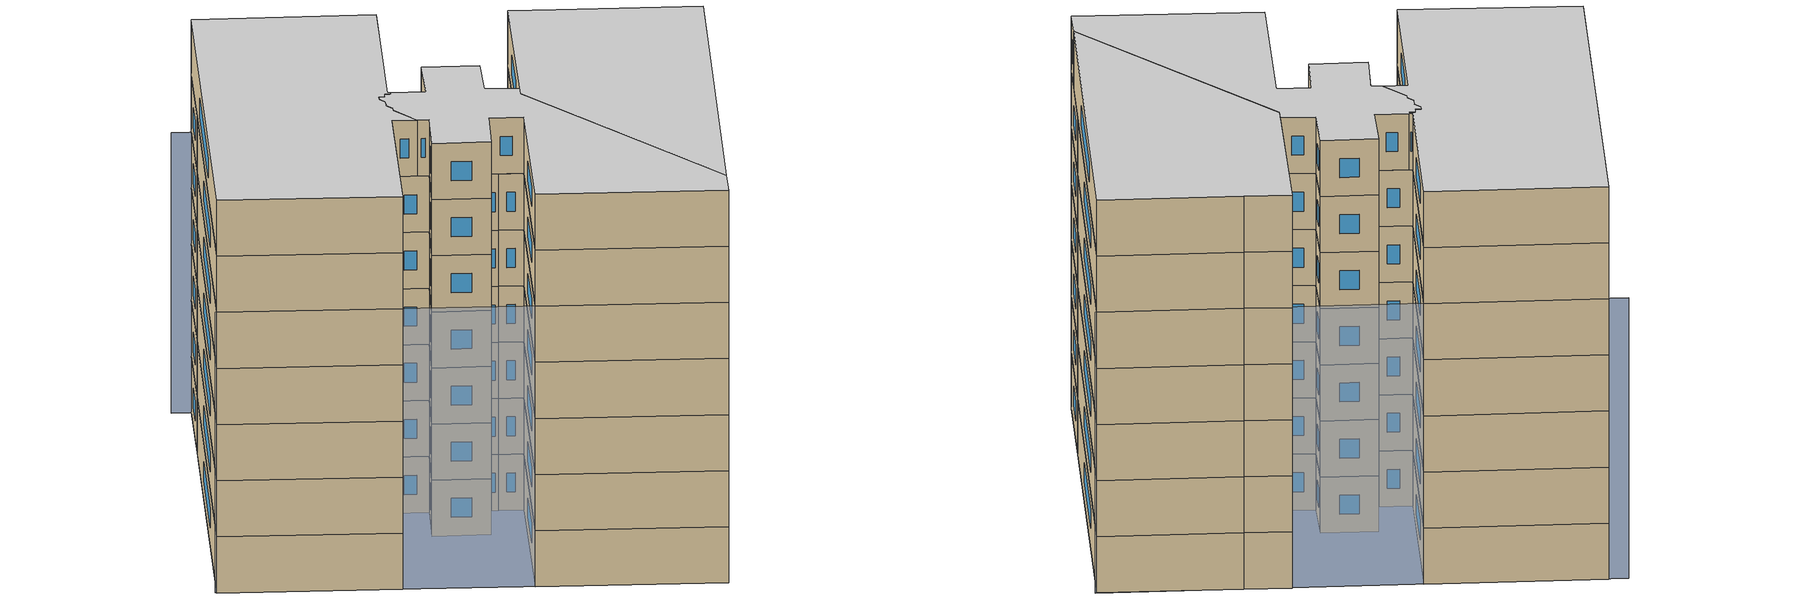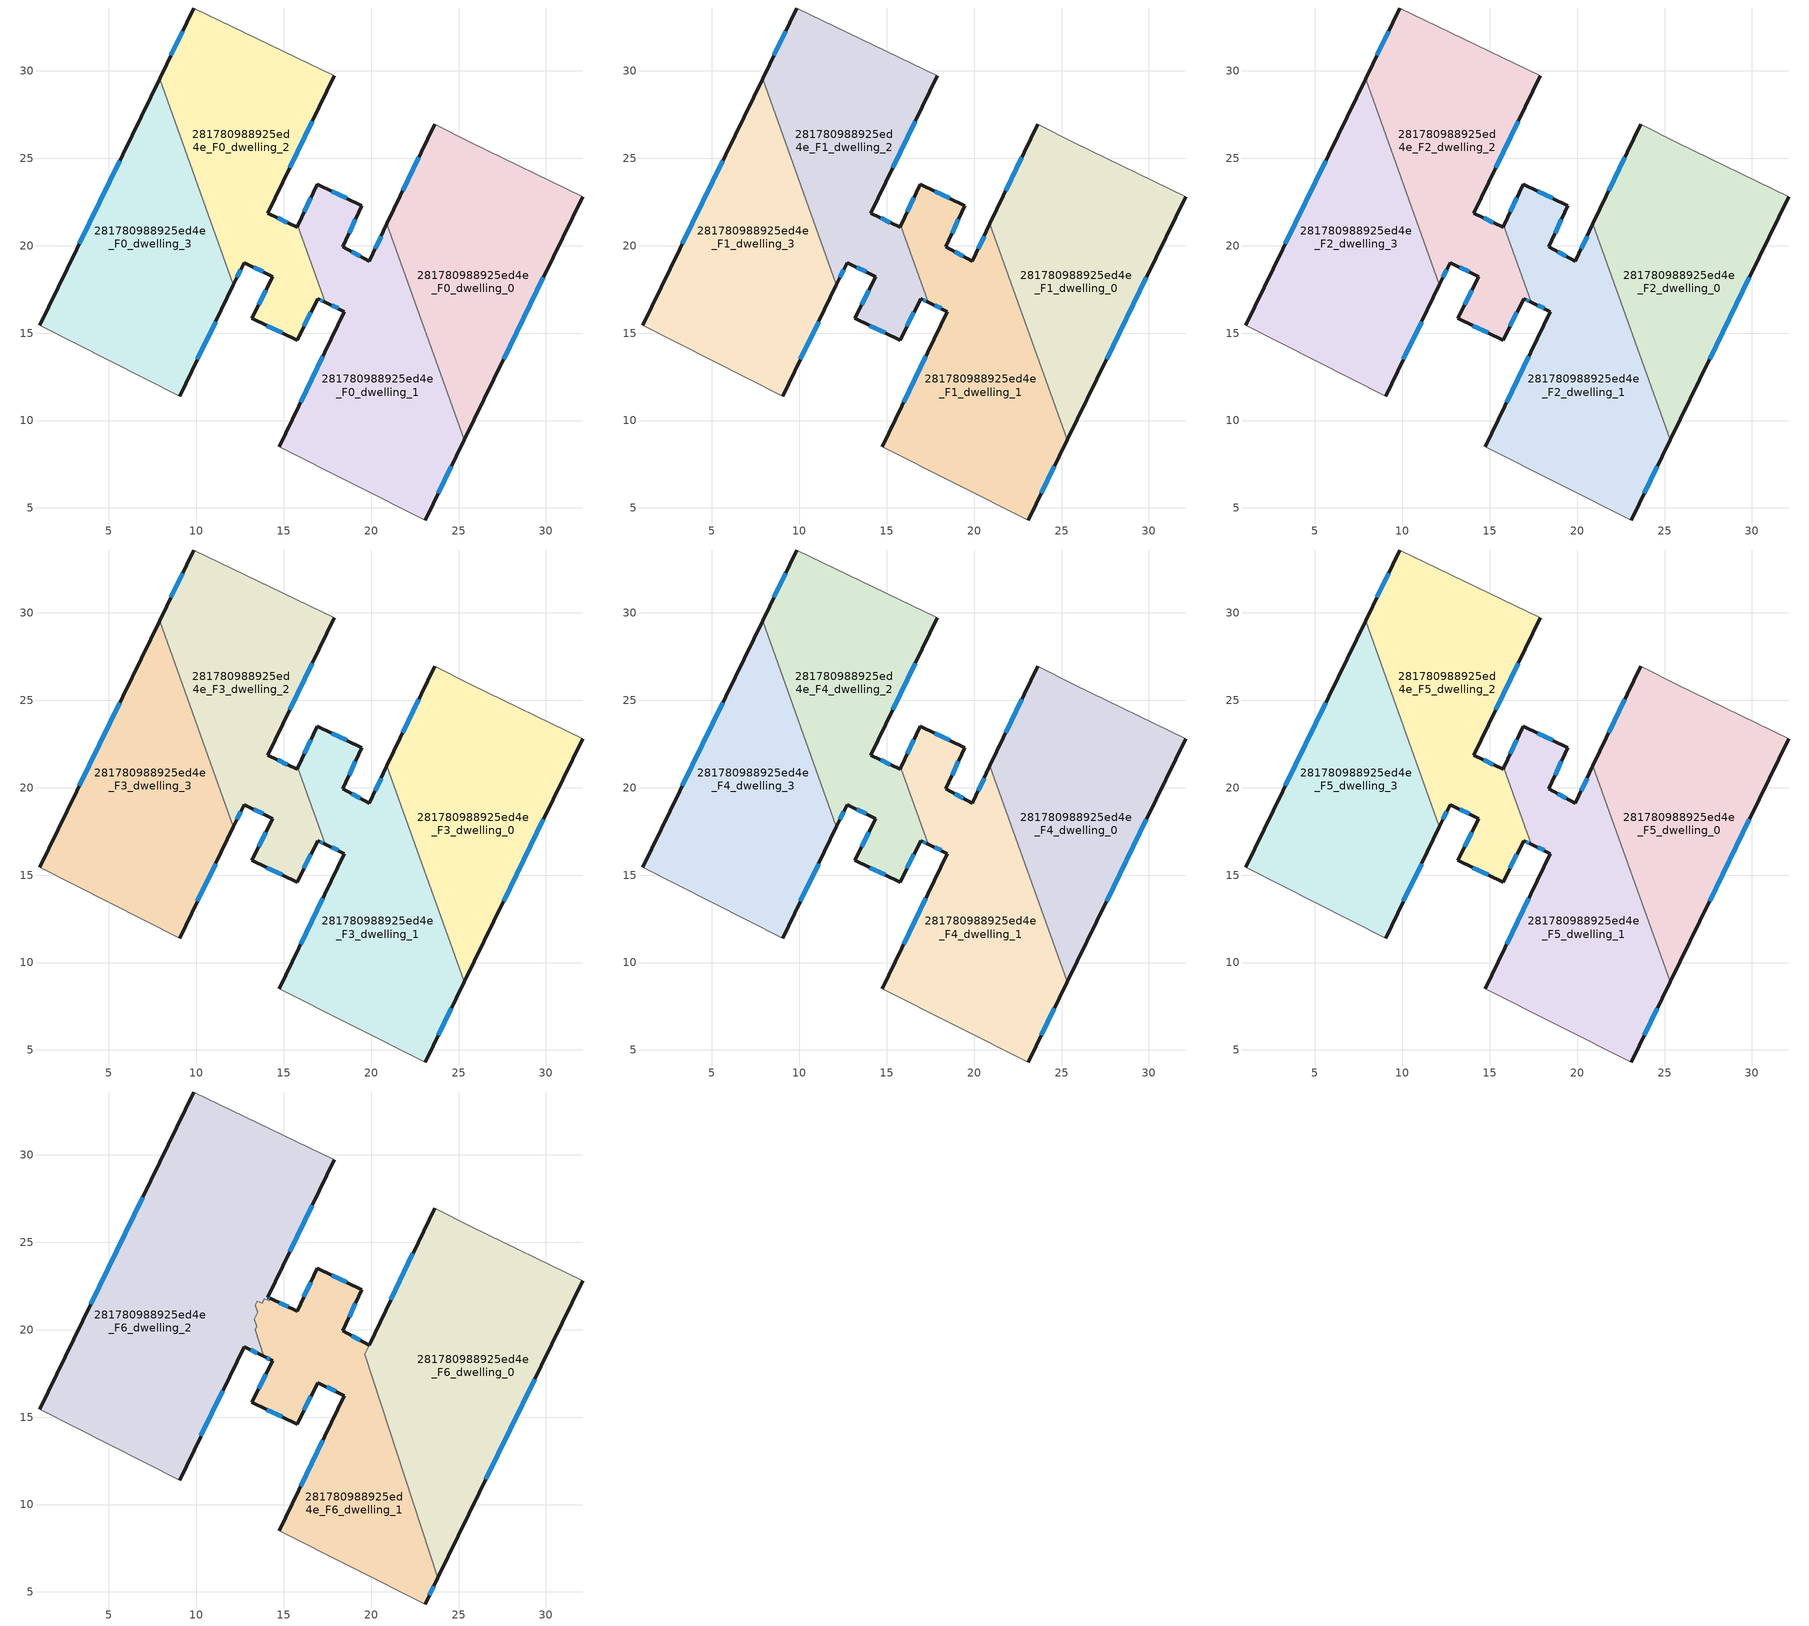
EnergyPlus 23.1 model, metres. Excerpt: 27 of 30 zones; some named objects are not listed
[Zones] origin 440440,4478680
281780988925ed4e_F0_dwelling_0
 floor ground (EU_floor_Construction): 32.11,22.81 25.33,8.9 20.91,21.24 23.63,26.96 25.73,25.9 z0
 wall outside (EU_wall_Construction): 25.33,8.9 32.11,22.81 / 23.63,26.96 20.91,21.24 z0:3
 wall adiabatic (EU_wall_Construction): 32.11,22.81 25.73,25.9 23.63,26.96 z0:3
 wall to 281780988925ed4e_F0_dwelling_1 (EU_wall_Construction): 20.91,21.24 25.33,8.9 z0:3
 window (EU_Window_Construction): 27.57,13.51 29.86,18.2 / 22.73,25.07 21.81,23.14 z0.99:2.01
281780988925ed4e_F0_dwelling_1
 floor ground (EU_floor_Construction): 20.91,21.24 25.33,8.9 23.09,4.31 14.75,8.49 18.48,16.24 17.38,16.76 15.8,21.16 16.92,23.52 19.46,22.3 18.38,19.93 19.89,19.12 z0
 wall outside (EU_wall_Construction): 20.91,21.24 19.89,19.12 18.38,19.93 19.46,22.3 16.92,23.52 15.8,21.16 / 23.09,4.31 25.33,8.9 / 17.38,16.76 18.48,16.24 14.75,8.49 z0:3
 wall adiabatic (EU_wall_Construction): 14.75,8.49 23.09,4.31 z0:3
 wall to 281780988925ed4e_F0_dwelling_2 (EU_wall_Construction): 15.8,21.16 17.38,16.76 z0:3
 window (EU_Window_Construction): 18.62,22.7 17.76,23.11 / 18.74,20.72 19.1,21.52 / 19.39,19.39 18.88,19.66 / 20.57,20.54 20.23,19.82 / 23.83,5.83 24.59,7.38 / 17.24,13.67 15.99,11.06 / 17.74,16.59 18.11,16.41 / 16.55,22.74 16.17,21.94 z0.99:2.01
281780988925ed4e_F0_dwelling_2
 floor ground (EU_floor_Construction): 17.9,29.72 14.1,21.85 15.76,21.06 15.8,21.16 17.38,16.76 16.95,16.97 15.77,14.6 13.16,15.84 14.38,18.23 12.73,19.03 12.12,17.76 7.9,29.55 9.86,33.6 z0
 wall outside (EU_wall_Construction): 15.76,21.06 15.8,21.16 / 12.12,17.76 12.73,19.03 14.38,18.23 13.16,15.84 15.77,14.6 16.95,16.97 17.38,16.76 / 9.86,33.6 7.9,29.55 / 15.76,21.06 14.1,21.85 17.9,29.72 z0:3
 wall adiabatic (EU_wall_Construction): 17.9,29.72 9.86,33.6 z0:3
 wall to 281780988925ed4e_F0_dwelling_3 (EU_wall_Construction): 7.9,29.55 12.12,17.76 z0:3
 window (EU_Window_Construction): 17.09,16.9 17.24,16.83 / 16.16,15.39 16.56,16.18 / 14.02,15.43 14.9,15.01 / 13.98,17.44 13.56,16.64 / 13.28,18.77 13.84,18.5 / 12.32,18.19 12.53,18.61 / 9.21,32.26 8.55,30.89 / 15.36,24.46 16.64,27.11 / 15.21,21.33 14.65,21.59 z0.99:2.01
281780988925ed4e_F0_dwelling_3
 floor ground (EU_floor_Construction): 7.9,29.55 12.12,17.76 9.04,11.39 1.05,15.44 z0
 wall outside (EU_wall_Construction): 9.04,11.39 12.12,17.76 / 7.9,29.55 1.05,15.44 z0:3
 wall adiabatic (EU_wall_Construction): 1.05,15.44 9.04,11.39 z0:3
 window (EU_Window_Construction): 10.06,13.51 11.1,15.65 / 5.63,24.87 3.32,20.12 z0.99:2.01
281780988925ed4e_F1_dwelling_0
 floor to 281780988925ed4e_F0_dwelling_0 (EU_floor_Construction): 32.11,22.81 25.33,8.9 20.9,21.24 23.63,26.96 25.73,25.9 z3
 wall outside (EU_wall_Construction): 25.33,8.9 32.11,22.81 / 23.63,26.96 20.91,21.24 z3:6
 wall adiabatic (EU_wall_Construction): 32.11,22.81 25.73,25.9 23.63,26.96 z3:6
 wall to 281780988925ed4e_F1_dwelling_1 (EU_wall_Construction): 20.91,21.24 25.33,8.9 z3:6
 window (EU_Window_Construction): 27.57,13.51 29.86,18.2 / 22.73,25.07 21.81,23.14 z3.99:5.01
281780988925ed4e_F1_dwelling_1
 floor to 281780988925ed4e_F0_dwelling_1 (EU_floor_Construction): 20.9,21.24 25.33,8.9 23.09,4.31 14.75,8.49 18.48,16.24 17.38,16.76 15.8,21.16 16.92,23.52 19.46,22.3 18.38,19.93 19.89,19.12 z3
 wall outside (EU_wall_Construction): 20.91,21.24 19.89,19.12 18.38,19.93 19.46,22.3 16.92,23.52 15.8,21.16 / 23.09,4.31 25.33,8.9 / 17.38,16.76 18.48,16.24 14.75,8.49 z3:6
 wall adiabatic (EU_wall_Construction): 14.75,8.49 23.09,4.31 z3:6
 wall to 281780988925ed4e_F1_dwelling_2 (EU_wall_Construction): 15.8,21.16 17.38,16.76 z3:6
 window (EU_Window_Construction): 18.62,22.7 17.76,23.11 / 18.74,20.72 19.1,21.52 / 19.39,19.39 18.88,19.66 / 20.57,20.54 20.23,19.82 / 23.83,5.83 24.59,7.38 / 17.24,13.67 15.99,11.06 / 17.74,16.59 18.11,16.41 / 16.55,22.74 16.17,21.94 z3.99:5.01
281780988925ed4e_F1_dwelling_2
 floor to 281780988925ed4e_F0_dwelling_2 (EU_floor_Construction): 17.9,29.72 14.1,21.85 15.76,21.06 15.8,21.16 17.38,16.76 16.95,16.97 15.77,14.6 13.16,15.84 14.38,18.23 12.73,19.03 12.12,17.76 7.9,29.55 9.86,33.6 z3
 wall outside (EU_wall_Construction): 15.76,21.06 15.8,21.16 / 12.12,17.76 12.73,19.03 14.38,18.23 13.16,15.84 15.77,14.6 16.95,16.97 17.38,16.76 / 9.86,33.6 7.9,29.55 / 15.76,21.06 14.1,21.85 17.9,29.72 z3:6
 wall adiabatic (EU_wall_Construction): 17.9,29.72 9.86,33.6 z3:6
 wall to 281780988925ed4e_F1_dwelling_3 (EU_wall_Construction): 7.9,29.55 12.12,17.76 z3:6
 window (EU_Window_Construction): 17.09,16.9 17.24,16.83 / 16.16,15.39 16.56,16.18 / 14.02,15.43 14.9,15.01 / 13.98,17.44 13.56,16.64 / 13.28,18.77 13.84,18.5 / 12.32,18.19 12.53,18.61 / 9.21,32.26 8.55,30.89 / 15.36,24.46 16.64,27.11 / 15.21,21.33 14.65,21.59 z3.99:5.01
281780988925ed4e_F1_dwelling_3
 floor to 281780988925ed4e_F0_dwelling_3 (EU_floor_Construction): 7.9,29.55 12.12,17.76 9.04,11.39 1.05,15.44 z3
 wall outside (EU_wall_Construction): 9.04,11.39 12.12,17.76 / 7.9,29.55 1.05,15.44 z3:6
 wall adiabatic (EU_wall_Construction): 1.05,15.44 9.04,11.39 z3:6
 window (EU_Window_Construction): 10.06,13.51 11.1,15.65 / 5.63,24.87 3.32,20.12 z3.99:5.01
281780988925ed4e_F2_dwelling_0
 floor to 281780988925ed4e_F1_dwelling_0 (EU_floor_Construction): 32.11,22.81 25.33,8.9 20.9,21.24 23.63,26.96 25.73,25.9 z6
 wall outside (EU_wall_Construction): 25.33,8.9 32.11,22.81 / 23.63,26.96 20.91,21.24 z6:9
 wall adiabatic (EU_wall_Construction): 32.11,22.81 25.73,25.9 23.63,26.96 z6:9
 wall to 281780988925ed4e_F2_dwelling_1 (EU_wall_Construction): 20.91,21.24 25.33,8.9 z6:9
 window (EU_Window_Construction): 27.57,13.51 29.86,18.2 / 22.73,25.07 21.81,23.14 z6.99:8.01
281780988925ed4e_F2_dwelling_1
 floor to 281780988925ed4e_F1_dwelling_1 (EU_floor_Construction): 20.9,21.24 25.33,8.9 23.09,4.31 14.75,8.49 18.48,16.24 17.38,16.76 15.8,21.16 16.92,23.52 19.46,22.3 18.38,19.93 19.89,19.12 z6
 wall outside (EU_wall_Construction): 20.91,21.24 19.89,19.12 18.38,19.93 19.46,22.3 16.92,23.52 15.8,21.16 / 23.09,4.31 25.33,8.9 / 17.38,16.76 18.48,16.24 14.75,8.49 z6:9
 wall adiabatic (EU_wall_Construction): 14.75,8.49 23.09,4.31 z6:9
 wall to 281780988925ed4e_F2_dwelling_2 (EU_wall_Construction): 15.8,21.16 17.38,16.76 z6:9
 window (EU_Window_Construction): 18.62,22.7 17.76,23.11 / 18.74,20.72 19.1,21.52 / 19.39,19.39 18.88,19.66 / 20.57,20.54 20.23,19.82 / 23.83,5.83 24.59,7.38 / 17.24,13.67 15.99,11.06 / 17.74,16.59 18.11,16.41 / 16.55,22.74 16.17,21.94 z6.99:8.01
281780988925ed4e_F2_dwelling_2
 floor to 281780988925ed4e_F1_dwelling_2 (EU_floor_Construction): 17.9,29.72 14.1,21.85 15.76,21.06 15.8,21.16 17.38,16.76 16.95,16.97 15.77,14.6 13.16,15.84 14.38,18.23 12.73,19.03 12.12,17.76 7.9,29.55 9.86,33.6 z6
 wall outside (EU_wall_Construction): 15.76,21.06 15.8,21.16 / 12.12,17.76 12.73,19.03 14.38,18.23 13.16,15.84 15.77,14.6 16.95,16.97 17.38,16.76 / 9.86,33.6 7.9,29.55 / 15.76,21.06 14.1,21.85 17.9,29.72 z6:9
 wall adiabatic (EU_wall_Construction): 17.9,29.72 9.86,33.6 z6:9
 wall to 281780988925ed4e_F2_dwelling_3 (EU_wall_Construction): 7.9,29.55 12.12,17.76 z6:9
 window (EU_Window_Construction): 17.09,16.9 17.24,16.83 / 16.16,15.39 16.56,16.18 / 14.02,15.43 14.9,15.01 / 13.98,17.44 13.56,16.64 / 13.28,18.77 13.84,18.5 / 12.32,18.19 12.53,18.61 / 9.21,32.26 8.55,30.89 / 15.36,24.46 16.64,27.11 / 15.21,21.33 14.65,21.59 z6.99:8.01
281780988925ed4e_F2_dwelling_3
 floor to 281780988925ed4e_F1_dwelling_3 (EU_floor_Construction): 7.9,29.55 12.12,17.76 9.04,11.39 1.05,15.44 z6
 wall outside (EU_wall_Construction): 9.04,11.39 12.12,17.76 / 7.9,29.55 1.05,15.44 z6:9
 wall adiabatic (EU_wall_Construction): 1.05,15.44 9.04,11.39 z6:9
 window (EU_Window_Construction): 10.06,13.51 11.1,15.65 / 5.63,24.87 3.32,20.12 z6.99:8.01
281780988925ed4e_F3_dwelling_0
 floor to 281780988925ed4e_F2_dwelling_0 (EU_floor_Construction): 32.11,22.81 25.33,8.9 20.9,21.24 23.63,26.96 25.73,25.9 z9
 wall outside (EU_wall_Construction): 25.33,8.9 32.11,22.81 / 23.63,26.96 20.91,21.24 z9:12
 wall adiabatic (EU_wall_Construction): 32.11,22.81 25.73,25.9 23.63,26.96 z9:12
 wall to 281780988925ed4e_F3_dwelling_1 (EU_wall_Construction): 20.91,21.24 25.33,8.9 z9:12
 window (EU_Window_Construction): 27.57,13.51 29.86,18.2 / 22.73,25.07 21.81,23.14 z9.99:11.01
281780988925ed4e_F3_dwelling_1
 floor to 281780988925ed4e_F2_dwelling_1 (EU_floor_Construction): 20.9,21.24 25.33,8.9 23.09,4.31 14.75,8.49 18.48,16.24 17.38,16.76 15.8,21.16 16.92,23.52 19.46,22.3 18.38,19.93 19.89,19.12 z9
 wall outside (EU_wall_Construction): 20.91,21.24 19.89,19.12 18.38,19.93 19.46,22.3 16.92,23.52 15.8,21.16 / 23.09,4.31 25.33,8.9 / 17.38,16.76 18.48,16.24 14.75,8.49 z9:12
 wall adiabatic (EU_wall_Construction): 14.75,8.49 23.09,4.31 z9:12
 wall to 281780988925ed4e_F3_dwelling_2 (EU_wall_Construction): 15.8,21.16 17.38,16.76 z9:12
 window (EU_Window_Construction): 18.62,22.7 17.76,23.11 / 18.74,20.72 19.1,21.52 / 19.39,19.39 18.88,19.66 / 20.57,20.54 20.23,19.82 / 23.83,5.83 24.59,7.38 / 17.24,13.67 15.99,11.06 / 17.74,16.59 18.11,16.41 / 16.55,22.74 16.17,21.94 z9.99:11.01
281780988925ed4e_F3_dwelling_2
 floor to 281780988925ed4e_F2_dwelling_2 (EU_floor_Construction): 17.9,29.72 14.1,21.85 15.76,21.06 15.8,21.16 17.38,16.76 16.95,16.97 15.77,14.6 13.16,15.84 14.38,18.23 12.73,19.03 12.12,17.76 7.9,29.55 9.86,33.6 z9
 wall outside (EU_wall_Construction): 15.76,21.06 15.8,21.16 / 12.12,17.76 12.73,19.03 14.38,18.23 13.16,15.84 15.77,14.6 16.95,16.97 17.38,16.76 / 9.86,33.6 7.9,29.55 / 15.76,21.06 14.1,21.85 17.9,29.72 z9:12
 wall adiabatic (EU_wall_Construction): 17.9,29.72 9.86,33.6 z9:12
 wall to 281780988925ed4e_F3_dwelling_3 (EU_wall_Construction): 7.9,29.55 12.12,17.76 z9:12
 window (EU_Window_Construction): 17.09,16.9 17.24,16.83 / 16.16,15.39 16.56,16.18 / 14.02,15.43 14.9,15.01 / 13.98,17.44 13.56,16.64 / 13.28,18.77 13.84,18.5 / 12.32,18.19 12.53,18.61 / 9.21,32.26 8.55,30.89 / 15.36,24.46 16.64,27.11 / 15.21,21.33 14.65,21.59 z9.99:11.01
281780988925ed4e_F3_dwelling_3
 floor to 281780988925ed4e_F2_dwelling_3 (EU_floor_Construction): 7.9,29.55 12.12,17.76 9.04,11.39 1.05,15.44 z9
 wall outside (EU_wall_Construction): 9.04,11.39 12.12,17.76 / 7.9,29.55 1.05,15.44 z9:12
 wall adiabatic (EU_wall_Construction): 1.05,15.44 9.04,11.39 z9:12
 window (EU_Window_Construction): 10.06,13.51 11.1,15.65 / 5.63,24.87 3.32,20.12 z9.99:11.01
281780988925ed4e_F4_dwelling_0
 floor to 281780988925ed4e_F3_dwelling_0 (EU_floor_Construction): 32.11,22.81 25.33,8.9 20.9,21.24 23.63,26.96 25.73,25.9 z12
 wall outside (EU_wall_Construction): 25.33,8.9 32.11,22.81 / 23.63,26.96 20.91,21.24 z12:15
 wall adiabatic (EU_wall_Construction): 32.11,22.81 25.73,25.9 23.63,26.96 z12:15
 wall to 281780988925ed4e_F4_dwelling_1 (EU_wall_Construction): 20.91,21.24 25.33,8.9 z12:15
 window (EU_Window_Construction): 27.57,13.51 29.86,18.2 / 22.73,25.07 21.81,23.14 z12.99:14.01
281780988925ed4e_F4_dwelling_1
 floor to 281780988925ed4e_F3_dwelling_1 (EU_floor_Construction): 20.9,21.24 25.33,8.9 23.09,4.31 14.75,8.49 18.48,16.24 17.38,16.76 15.8,21.16 16.92,23.52 19.46,22.3 18.38,19.93 19.89,19.12 z12
 wall outside (EU_wall_Construction): 20.91,21.24 19.89,19.12 18.38,19.93 19.46,22.3 16.92,23.52 15.8,21.16 / 23.09,4.31 25.33,8.9 / 17.38,16.76 18.48,16.24 14.75,8.49 z12:15
 wall adiabatic (EU_wall_Construction): 14.75,8.49 23.09,4.31 z12:15
 wall to 281780988925ed4e_F4_dwelling_2 (EU_wall_Construction): 15.8,21.16 17.38,16.76 z12:15
 window (EU_Window_Construction): 18.62,22.7 17.76,23.11 / 18.74,20.72 19.1,21.52 / 19.39,19.39 18.88,19.66 / 20.57,20.54 20.23,19.82 / 23.83,5.83 24.59,7.38 / 17.24,13.67 15.99,11.06 / 17.74,16.59 18.11,16.41 / 16.55,22.74 16.17,21.94 z12.99:14.01
281780988925ed4e_F4_dwelling_2
 floor to 281780988925ed4e_F3_dwelling_2 (EU_floor_Construction): 17.9,29.72 14.1,21.85 15.76,21.06 15.8,21.16 17.38,16.76 16.95,16.97 15.77,14.6 13.16,15.84 14.38,18.23 12.73,19.03 12.12,17.76 7.9,29.55 9.86,33.6 z12
 wall outside (EU_wall_Construction): 15.76,21.06 15.8,21.16 / 12.12,17.76 12.73,19.03 14.38,18.23 13.16,15.84 15.77,14.6 16.95,16.97 17.38,16.76 / 9.86,33.6 7.9,29.55 / 15.76,21.06 14.1,21.85 17.9,29.72 z12:15
 wall adiabatic (EU_wall_Construction): 17.9,29.72 9.86,33.6 z12:15
 wall to 281780988925ed4e_F4_dwelling_3 (EU_wall_Construction): 7.9,29.55 12.12,17.76 z12:15
 window (EU_Window_Construction): 17.09,16.9 17.24,16.83 / 16.16,15.39 16.56,16.18 / 14.02,15.43 14.9,15.01 / 13.98,17.44 13.56,16.64 / 13.28,18.77 13.84,18.5 / 12.32,18.19 12.53,18.61 / 9.21,32.26 8.55,30.89 / 15.36,24.46 16.64,27.11 / 15.21,21.33 14.65,21.59 z12.99:14.01
281780988925ed4e_F4_dwelling_3
 floor to 281780988925ed4e_F3_dwelling_3 (EU_floor_Construction): 7.9,29.55 12.12,17.76 9.04,11.39 1.05,15.44 z12
 wall outside (EU_wall_Construction): 9.04,11.39 12.12,17.76 / 7.9,29.55 1.05,15.44 z12:15
 wall adiabatic (EU_wall_Construction): 1.05,15.44 9.04,11.39 z12:15
 window (EU_Window_Construction): 10.06,13.51 11.1,15.65 / 5.63,24.87 3.32,20.12 z12.99:14.01
281780988925ed4e_F5_dwelling_0
 floor to 281780988925ed4e_F4_dwelling_0 (EU_floor_Construction): 32.11,22.81 25.33,8.9 20.9,21.24 23.63,26.96 25.73,25.9 z15
 wall outside (EU_wall_Construction): 25.33,8.9 32.11,22.81 / 23.63,26.96 20.91,21.24 z15:18
 wall adiabatic (EU_wall_Construction): 32.11,22.81 25.73,25.9 23.63,26.96 z15:18
 wall to 281780988925ed4e_F5_dwelling_1 (EU_wall_Construction): 20.91,21.24 25.33,8.9 z15:18
 window (EU_Window_Construction): 27.57,13.51 29.86,18.2 / 22.73,25.07 21.81,23.14 z15.99:17.01
281780988925ed4e_F5_dwelling_1
 floor to 281780988925ed4e_F4_dwelling_1 (EU_floor_Construction): 20.9,21.24 25.33,8.9 23.09,4.31 14.75,8.49 18.48,16.24 17.38,16.76 15.8,21.16 16.92,23.52 19.46,22.3 18.38,19.93 19.89,19.12 z15
 wall outside (EU_wall_Construction): 20.91,21.24 19.89,19.12 18.38,19.93 19.46,22.3 16.92,23.52 15.8,21.16 / 23.09,4.31 25.33,8.9 / 17.38,16.76 18.48,16.24 14.75,8.49 z15:18
 wall adiabatic (EU_wall_Construction): 14.75,8.49 23.09,4.31 z15:18
 wall to 281780988925ed4e_F5_dwelling_2 (EU_wall_Construction): 15.8,21.16 17.38,16.76 z15:18
 window (EU_Window_Construction): 18.62,22.7 17.76,23.11 / 18.74,20.72 19.1,21.52 / 19.39,19.39 18.88,19.66 / 20.57,20.54 20.23,19.82 / 23.83,5.83 24.59,7.38 / 17.24,13.67 15.99,11.06 / 17.74,16.59 18.11,16.41 / 16.55,22.74 16.17,21.94 z15.99:17.01
281780988925ed4e_F5_dwelling_2
 floor to 281780988925ed4e_F4_dwelling_2 (EU_floor_Construction): 17.9,29.72 14.1,21.85 15.76,21.06 15.8,21.16 17.38,16.76 16.95,16.97 15.77,14.6 13.16,15.84 14.38,18.23 12.73,19.03 12.12,17.76 7.9,29.55 9.86,33.6 z15
 wall outside (EU_wall_Construction): 15.76,21.06 15.8,21.16 / 12.12,17.76 12.73,19.03 14.38,18.23 13.16,15.84 15.77,14.6 16.95,16.97 17.38,16.76 / 9.86,33.6 7.9,29.55 / 15.76,21.06 14.1,21.85 17.9,29.72 z15:18
 wall adiabatic (EU_wall_Construction): 17.9,29.72 9.86,33.6 z15:18
 wall to 281780988925ed4e_F5_dwelling_3 (EU_wall_Construction): 7.9,29.55 12.12,17.76 z15:18
 window (EU_Window_Construction): 17.09,16.9 17.24,16.83 / 16.16,15.39 16.56,16.18 / 14.02,15.43 14.9,15.01 / 13.98,17.44 13.56,16.64 / 13.28,18.77 13.84,18.5 / 12.32,18.19 12.53,18.61 / 9.21,32.26 8.55,30.89 / 15.36,24.46 16.64,27.11 / 15.21,21.33 14.65,21.59 z15.99:17.01
281780988925ed4e_F5_dwelling_3
 floor to 281780988925ed4e_F4_dwelling_3 (EU_floor_Construction): 7.9,29.55 12.12,17.76 9.04,11.39 1.05,15.44 z15
 wall outside (EU_wall_Construction): 9.04,11.39 12.12,17.76 / 7.9,29.55 1.05,15.44 z15:18
 wall adiabatic (EU_wall_Construction): 1.05,15.44 9.04,11.39 z15:18
 window (EU_Window_Construction): 10.06,13.51 11.1,15.65 / 5.63,24.87 3.32,20.12 z15.99:17.01
281780988925ed4e_F6_dwelling_0
 floor to 281780988925ed4e_F5_dwelling_0 (EU_floor_Construction): 32.11,22.81 25.33,8.9 20.91,21.24 23.63,26.96 25.73,25.9 z18
 floor to 281780988925ed4e_F5_dwelling_1 (EU_floor_Construction): 20.91,21.24 25.33,8.9 23.82,5.82 19.64,18.59 19.87,19.07 z18
 wall outside (EU_wall_Construction): 23.82,5.82 32.11,22.81 / 23.63,26.96 19.89,19.12 z18:21; 19.64,18.6,21 19.64,18.6,18 19.64,18.59,18
 wall adiabatic (EU_wall_Construction): 32.11,22.81 25.73,25.9 23.63,26.96 z18:21
 wall to 281780988925ed4e_F6_dwelling_1 (EU_wall_Construction): 19.64,18.59 23.82,5.82 / 19.89,19.12 19.64,18.6 z18:21
 window (EU_Window_Construction): 26.57,11.45 29.36,17.18 / 22.39,24.36 21.13,21.72 z18.99:20.01
 ceiling to 281780988925ed4e_F7_dwelling_0 (EU_floor_Construction): 23.82,5.82 32.11,22.81 25.73,25.9 23.63,26.96 19.64,18.59 z21
281780988925ed4e_F6_dwelling_1
 floor to 281780988925ed4e_F5_dwelling_1 (EU_floor_Construction): 19.46,22.3 18.38,19.93 19.89,19.12 19.64,18.6 23.82,5.82 23.09,4.31 14.75,8.49 18.48,16.24 17.38,16.76 15.8,21.16 16.92,23.52 z18
 floor to 281780988925ed4e_F5_dwelling_2 (EU_floor_Construction): 15.8,21.16 17.38,16.76 16.95,16.97 15.77,14.6 13.16,15.84 14.38,18.23 13.86,18.49 13.36,20 13.46,20.19 13.32,20.6 13.51,20.99 13.38,21.4 13.49,21.64 13.76,21.51 13.9,21.78 14.17,21.66 14.23,21.79 15.76,21.06 z18
 wall outside (EU_wall_Construction): 13.86,18.49 14.38,18.23 13.16,15.84 15.77,14.6 16.95,16.97 18.48,16.24 14.75,8.49 / 19.89,19.12 18.38,19.93 19.46,22.3 16.92,23.52 15.76,21.06 14.23,21.79 / 23.09,4.31 23.82,5.82 z18:21; 19.64,18.59,21 19.64,18.59,18 19.64,18.6,21
 wall adiabatic (EU_wall_Construction): 14.75,8.49 23.09,4.31 z18:21
 wall to 281780988925ed4e_F6_dwelling_2 (EU_wall_Construction): 13.36,20 13.86,18.49 / 13.89,21.78 13.76,21.51 13.49,21.64 13.38,21.4 13.51,20.99 13.32,20.6 13.46,20.19 13.37,20 / 14.23,21.79 14.17,21.66 13.9,21.78 z18:21
 window (EU_Window_Construction): 13.98,17.44 13.56,16.64 / 14.03,18.4 14.21,18.32 / 15.25,21.3 14.74,21.55 / 16.53,22.71 16.14,21.88 / 18.62,22.7 17.76,23.11 / 18.74,20.72 19.1,21.52 / 19.39,19.39 18.88,19.66 / 23.33,4.81 23.58,5.32 / 17.24,13.67 15.99,11.06 / 17.46,16.73 17.97,16.48 / 16.16,15.39 16.56,16.18 / 14.02,15.43 14.9,15.01 z18.99:20.01
 ceiling to 281780988925ed4e_F7_dwelling_1 (EU_floor_Construction): 23.09,4.31 23.82,5.82 19.64,18.6 19.89,19.12 18.38,19.93 19.46,22.3 16.92,23.52 15.76,21.06 14.23,21.79 14.17,21.66 13.9,21.78 13.76,21.51 13.49,21.64 13.38,21.4 13.51,20.99 13.32,20.6 13.46,20.19 13.36,20 13.86,18.49 14.38,18.23 13.16,15.84 15.77,14.6 16.95,16.97 18.48,16.24 14.75,8.49 z21
281780988925ed4e_F6_dwelling_2
 floor to 281780988925ed4e_F5_dwelling_2 (EU_floor_Construction): 17.9,29.72 14.1,21.85 14.23,21.79 14.17,21.66 13.9,21.78 13.76,21.51 13.49,21.64 13.38,21.4 13.51,20.99 13.32,20.6 13.46,20.19 13.36,20 13.86,18.49 12.73,19.03 12.12,17.76 7.9,29.55 9.86,33.6 z18
 floor to 281780988925ed4e_F5_dwelling_3 (EU_floor_Construction): 7.9,29.55 12.12,17.76 9.04,11.39 1.05,15.44 z18
 wall outside (EU_wall_Construction): 14.23,21.79 14.1,21.85 17.9,29.72 / 9.04,11.39 12.73,19.03 13.86,18.49 / 9.86,33.6 1.05,15.44 z18:21
 wall adiabatic (EU_wall_Construction): 17.9,29.72 9.86,33.6 / 1.05,15.44 9.04,11.39 z18:21
 window (EU_Window_Construction): 15.36,24.46 16.64,27.11 / 14.19,21.81 14.14,21.83 / 13.11,18.85 13.49,18.67 / 10.27,13.93 11.51,16.5 / 6.94,27.58 3.97,21.46 z18.99:20.01
 ceiling to 281780988925ed4e_F7_dwelling_2 (EU_floor_Construction): 13.86,18.49 13.36,20 13.46,20.19 13.32,20.6 13.51,20.99 13.38,21.4 13.49,21.64 13.76,21.51 13.9,21.78 14.17,21.66 14.23,21.79 14.1,21.85 17.9,29.72 9.86,33.6 1.05,15.44 9.04,11.39 12.73,19.03 z21
shading: 0.99,15.49 23.1,4.32 / 32.17,22.78 8.98,33.98 z0:15
[Building]
EU S2 Campaign: North Axis=0; Terrain=City; Solar Distribution=FullExterior
[Site:Location]
Madrid: Latitude=40.5; Longitude=-3.5; Time Zone=1; Elevation=609
[SizingPeriod:WeatherFileDays]
AnnualSizingPeriod: Begin Month=1; Begin Day of Month=1; End Month=12; End Day of Month=31; Day of Week for Start Day=Monday; Use Weather File Daylight Saving Period=No; Use Weather File Rain and Snow Indicators=No
[MATERIAL]
EU_InternalMass_Material: Roughness=MediumRough; Thickness=0.1; Conductivity=1; Density=1800; Specific Heat=900; Thermal Absorptance=0.9; Solar Absorptance=0.7; Visible Absorptance=0.7
[MATERIAL:NOMASS] Roughness=MediumRough; Thermal Absorptance=0.9; Solar Absorptance=0.7; Visible Absorptance=0.7
Name | Thermal Resistance
EU_wall_NoMass | 0.609216
EU_floor_NoMass | 0.568163
[WINDOWMATERIAL:SIMPLEGLAZINGSYSTEM]
EU_Window_SimpleGlazing: UFactor=5.50606; Solar Heat Gain Coefficient=0.85; Visible Transmittance=0.85
[CONSTRUCTION]
EU_wall_Construction: EU_wall_NoMass
EU_floor_Construction: EU_floor_NoMass
EU_InternalMass_Construction: EU_InternalMass_Material
EU_Window_Construction: EU_Window_SimpleGlazing
[ZONE] Type=1; Multiplier=1; Ceiling Height=autocalculate; Floor Area=autocalculate; Part of Total Floor Area=Yes
Name | Volume
281780988925ed4e_F0_dwelling_0 | 306.969
281780988925ed4e_F1_dwelling_0; 281780988925ed4e_F2_dwelling_0; 281780988925ed4e_F3_dwelling_0; 281780988925ed4e_F4_dwelling_0; 281780988925ed4e_F5_dwelling_0 | 306.968
281780988925ed4e_F6_dwelling_0 | 396.082
281780988925ed4e_F0_dwelling_1 | 320.583
281780988925ed4e_F1_dwelling_1; 281780988925ed4e_F2_dwelling_1; 281780988925ed4e_F3_dwelling_1; 281780988925ed4e_F4_dwelling_1; 281780988925ed4e_F5_dwelling_1 | 320.584
281780988925ed4e_F6_dwelling_1 | 286.415
281780988925ed4e_F0_dwelling_2 | 294.621
281780988925ed4e_F1_dwelling_2; 281780988925ed4e_F2_dwelling_2; 281780988925ed4e_F3_dwelling_2; 281780988925ed4e_F4_dwelling_2; 281780988925ed4e_F5_dwelling_2 | 294.62
281780988925ed4e_F6_dwelling_2 | 545.249
281780988925ed4e_F0_dwelling_3; 281780988925ed4e_F1_dwelling_3; 281780988925ed4e_F2_dwelling_3; 281780988925ed4e_F3_dwelling_3; 281780988925ed4e_F4_dwelling_3; 281780988925ed4e_F5_dwelling_3 | 305.626
[INTERNALMASS] Construction=EU_InternalMass_Construction
Name | Zone or ZoneList | Surface Area
281780988925ed4e_F0_dwelling_0_EU_InternalMass | 281780988925ed4e_F0_dwelling_0 | 102.323
281780988925ed4e_F0_dwelling_1_EU_InternalMass | 281780988925ed4e_F0_dwelling_1 | 106.861
281780988925ed4e_F0_dwelling_2_EU_InternalMass | 281780988925ed4e_F0_dwelling_2 | 98.2066
281780988925ed4e_F0_dwelling_3_EU_InternalMass | 281780988925ed4e_F0_dwelling_3 | 101.875
281780988925ed4e_F1_dwelling_0_EU_InternalMass | 281780988925ed4e_F1_dwelling_0 | 102.323
281780988925ed4e_F1_dwelling_1_EU_InternalMass | 281780988925ed4e_F1_dwelling_1 | 106.861
281780988925ed4e_F1_dwelling_2_EU_InternalMass | 281780988925ed4e_F1_dwelling_2 | 98.2066
281780988925ed4e_F1_dwelling_3_EU_InternalMass | 281780988925ed4e_F1_dwelling_3 | 101.875
281780988925ed4e_F2_dwelling_0_EU_InternalMass | 281780988925ed4e_F2_dwelling_0 | 102.323
281780988925ed4e_F2_dwelling_1_EU_InternalMass | 281780988925ed4e_F2_dwelling_1 | 106.861
281780988925ed4e_F2_dwelling_2_EU_InternalMass | 281780988925ed4e_F2_dwelling_2 | 98.2066
281780988925ed4e_F2_dwelling_3_EU_InternalMass | 281780988925ed4e_F2_dwelling_3 | 101.875
281780988925ed4e_F3_dwelling_0_EU_InternalMass | 281780988925ed4e_F3_dwelling_0 | 102.323
281780988925ed4e_F3_dwelling_1_EU_InternalMass | 281780988925ed4e_F3_dwelling_1 | 106.861
281780988925ed4e_F3_dwelling_2_EU_InternalMass | 281780988925ed4e_F3_dwelling_2 | 98.2066
281780988925ed4e_F3_dwelling_3_EU_InternalMass | 281780988925ed4e_F3_dwelling_3 | 101.875
281780988925ed4e_F4_dwelling_0_EU_InternalMass | 281780988925ed4e_F4_dwelling_0 | 102.323
281780988925ed4e_F4_dwelling_1_EU_InternalMass | 281780988925ed4e_F4_dwelling_1 | 106.861
281780988925ed4e_F4_dwelling_2_EU_InternalMass | 281780988925ed4e_F4_dwelling_2 | 98.2066
281780988925ed4e_F4_dwelling_3_EU_InternalMass | 281780988925ed4e_F4_dwelling_3 | 101.875
281780988925ed4e_F5_dwelling_0_EU_InternalMass | 281780988925ed4e_F5_dwelling_0 | 102.323
281780988925ed4e_F5_dwelling_1_EU_InternalMass | 281780988925ed4e_F5_dwelling_1 | 106.861
281780988925ed4e_F5_dwelling_2_EU_InternalMass | 281780988925ed4e_F5_dwelling_2 | 98.2066
281780988925ed4e_F5_dwelling_3_EU_InternalMass | 281780988925ed4e_F5_dwelling_3 | 101.875
281780988925ed4e_F6_dwelling_0_EU_InternalMass | 281780988925ed4e_F6_dwelling_0 | 132.03
281780988925ed4e_F6_dwelling_1_EU_InternalMass | 281780988925ed4e_F6_dwelling_1 | 95.4686
281780988925ed4e_F6_dwelling_2_EU_InternalMass | 281780988925ed4e_F6_dwelling_2 | 181.748
[OTHEREQUIPMENT] Fuel Type=Electricity; Design Level Calculation Method=Watts/Area; Power per Zone Floor Area=1; Fraction Latent=0; Fraction Radiant=0; Fraction Lost=0; Carbon Dioxide Generation Rate=0; EndUse Subcategory=EU_Step8_InternalGains
Name | Zone or ZoneList or Space or SpaceList | Schedule
EU_Step8_InternalGain_281780988925ed4e_F0_dwelling_0_f000 | 281780988925ed4e_F0_dwelling_0 | EU_Step8_GainSchedule_281780988925ed4e_F0_dwelling_0_f000
EU_Step8_InternalGain_281780988925ed4e_F0_dwelling_1_f000 | 281780988925ed4e_F0_dwelling_1 | EU_Step8_GainSchedule_281780988925ed4e_F0_dwelling_1_f000
EU_Step8_InternalGain_281780988925ed4e_F0_dwelling_2_f000 | 281780988925ed4e_F0_dwelling_2 | EU_Step8_GainSchedule_281780988925ed4e_F0_dwelling_2_f000
EU_Step8_InternalGain_281780988925ed4e_F0_dwelling_3_f000 | 281780988925ed4e_F0_dwelling_3 | EU_Step8_GainSchedule_281780988925ed4e_F0_dwelling_3_f000
EU_Step8_InternalGain_281780988925ed4e_F1_dwelling_0_f000 | 281780988925ed4e_F1_dwelling_0 | EU_Step8_GainSchedule_281780988925ed4e_F1_dwelling_0_f000
EU_Step8_InternalGain_281780988925ed4e_F1_dwelling_1_f000 | 281780988925ed4e_F1_dwelling_1 | EU_Step8_GainSchedule_281780988925ed4e_F1_dwelling_1_f000
EU_Step8_InternalGain_281780988925ed4e_F1_dwelling_2_f000 | 281780988925ed4e_F1_dwelling_2 | EU_Step8_GainSchedule_281780988925ed4e_F1_dwelling_2_f000
EU_Step8_InternalGain_281780988925ed4e_F1_dwelling_3_f000 | 281780988925ed4e_F1_dwelling_3 | EU_Step8_GainSchedule_281780988925ed4e_F1_dwelling_3_f000
EU_Step8_InternalGain_281780988925ed4e_F2_dwelling_0_f000 | 281780988925ed4e_F2_dwelling_0 | EU_Step8_GainSchedule_281780988925ed4e_F2_dwelling_0_f000
EU_Step8_InternalGain_281780988925ed4e_F2_dwelling_1_f000 | 281780988925ed4e_F2_dwelling_1 | EU_Step8_GainSchedule_281780988925ed4e_F2_dwelling_1_f000
EU_Step8_InternalGain_281780988925ed4e_F2_dwelling_2_f000 | 281780988925ed4e_F2_dwelling_2 | EU_Step8_GainSchedule_281780988925ed4e_F2_dwelling_2_f000
EU_Step8_InternalGain_281780988925ed4e_F2_dwelling_3_f000 | 281780988925ed4e_F2_dwelling_3 | EU_Step8_GainSchedule_281780988925ed4e_F2_dwelling_3_f000
EU_Step8_InternalGain_281780988925ed4e_F3_dwelling_0_f000 | 281780988925ed4e_F3_dwelling_0 | EU_Step8_GainSchedule_281780988925ed4e_F3_dwelling_0_f000
EU_Step8_InternalGain_281780988925ed4e_F3_dwelling_1_f000 | 281780988925ed4e_F3_dwelling_1 | EU_Step8_GainSchedule_281780988925ed4e_F3_dwelling_1_f000
EU_Step8_InternalGain_281780988925ed4e_F3_dwelling_2_f000 | 281780988925ed4e_F3_dwelling_2 | EU_Step8_GainSchedule_281780988925ed4e_F3_dwelling_2_f000
EU_Step8_InternalGain_281780988925ed4e_F3_dwelling_3_f000 | 281780988925ed4e_F3_dwelling_3 | EU_Step8_GainSchedule_281780988925ed4e_F3_dwelling_3_f000
EU_Step8_InternalGain_281780988925ed4e_F4_dwelling_0_f000 | 281780988925ed4e_F4_dwelling_0 | EU_Step8_GainSchedule_281780988925ed4e_F4_dwelling_0_f000
EU_Step8_InternalGain_281780988925ed4e_F4_dwelling_1_f000 | 281780988925ed4e_F4_dwelling_1 | EU_Step8_GainSchedule_281780988925ed4e_F4_dwelling_1_f000
EU_Step8_InternalGain_281780988925ed4e_F4_dwelling_2_f000 | 281780988925ed4e_F4_dwelling_2 | EU_Step8_GainSchedule_281780988925ed4e_F4_dwelling_2_f000
EU_Step8_InternalGain_281780988925ed4e_F4_dwelling_3_f000 | 281780988925ed4e_F4_dwelling_3 | EU_Step8_GainSchedule_281780988925ed4e_F4_dwelling_3_f000
EU_Step8_InternalGain_281780988925ed4e_F5_dwelling_0_f000 | 281780988925ed4e_F5_dwelling_0 | EU_Step8_GainSchedule_281780988925ed4e_F5_dwelling_0_f000
EU_Step8_InternalGain_281780988925ed4e_F5_dwelling_1_f000 | 281780988925ed4e_F5_dwelling_1 | EU_Step8_GainSchedule_281780988925ed4e_F5_dwelling_1_f000
EU_Step8_InternalGain_281780988925ed4e_F5_dwelling_2_f000 | 281780988925ed4e_F5_dwelling_2 | EU_Step8_GainSchedule_281780988925ed4e_F5_dwelling_2_f000
EU_Step8_InternalGain_281780988925ed4e_F5_dwelling_3_f000 | 281780988925ed4e_F5_dwelling_3 | EU_Step8_GainSchedule_281780988925ed4e_F5_dwelling_3_f000
EU_Step8_InternalGain_281780988925ed4e_F6_dwelling_0_f000 | 281780988925ed4e_F6_dwelling_0 | EU_Step8_GainSchedule_281780988925ed4e_F6_dwelling_0_f000
EU_Step8_InternalGain_281780988925ed4e_F6_dwelling_1_f000 | 281780988925ed4e_F6_dwelling_1 | EU_Step8_GainSchedule_281780988925ed4e_F6_dwelling_1_f000
EU_Step8_InternalGain_281780988925ed4e_F6_dwelling_2_f000 | 281780988925ed4e_F6_dwelling_2 | EU_Step8_GainSchedule_281780988925ed4e_F6_dwelling_2_f000
[ZONEVENTILATION:DESIGNFLOWRATE] Schedule=EU_AlwaysOn; Design Flow Rate Calculation Method=AirChanges/Hour; Air Changes per Hour=0.752966; Ventilation Type=Natural; Fan Pressure Rise=0; Fan Total Efficiency=1; Constant Term Coefficient=1; Temperature Term Coefficient=0; Velocity Term Coefficient=0; Velocity Squared Term Coefficient=0; Minimum Indoor Temperature=-100; Maximum Indoor Temperature=100; Delta Temperature=-100; Minimum Outdoor Temperature=-100; Maximum Outdoor Temperature=100; Maximum Wind Speed=40
Name | Zone or ZoneList or Space or SpaceList
EU_ConstantAir_281780988925ed4e_F0_dwelling_0 | 281780988925ed4e_F0_dwelling_0
EU_ConstantAir_281780988925ed4e_F0_dwelling_1 | 281780988925ed4e_F0_dwelling_1
EU_ConstantAir_281780988925ed4e_F0_dwelling_2 | 281780988925ed4e_F0_dwelling_2
EU_ConstantAir_281780988925ed4e_F0_dwelling_3 | 281780988925ed4e_F0_dwelling_3
EU_ConstantAir_281780988925ed4e_F1_dwelling_0 | 281780988925ed4e_F1_dwelling_0
EU_ConstantAir_281780988925ed4e_F1_dwelling_1 | 281780988925ed4e_F1_dwelling_1
EU_ConstantAir_281780988925ed4e_F1_dwelling_2 | 281780988925ed4e_F1_dwelling_2
EU_ConstantAir_281780988925ed4e_F1_dwelling_3 | 281780988925ed4e_F1_dwelling_3
EU_ConstantAir_281780988925ed4e_F2_dwelling_0 | 281780988925ed4e_F2_dwelling_0
EU_ConstantAir_281780988925ed4e_F2_dwelling_1 | 281780988925ed4e_F2_dwelling_1
EU_ConstantAir_281780988925ed4e_F2_dwelling_2 | 281780988925ed4e_F2_dwelling_2
EU_ConstantAir_281780988925ed4e_F2_dwelling_3 | 281780988925ed4e_F2_dwelling_3
EU_ConstantAir_281780988925ed4e_F3_dwelling_0 | 281780988925ed4e_F3_dwelling_0
EU_ConstantAir_281780988925ed4e_F3_dwelling_1 | 281780988925ed4e_F3_dwelling_1
EU_ConstantAir_281780988925ed4e_F3_dwelling_2 | 281780988925ed4e_F3_dwelling_2
EU_ConstantAir_281780988925ed4e_F3_dwelling_3 | 281780988925ed4e_F3_dwelling_3
EU_ConstantAir_281780988925ed4e_F4_dwelling_0 | 281780988925ed4e_F4_dwelling_0
EU_ConstantAir_281780988925ed4e_F4_dwelling_1 | 281780988925ed4e_F4_dwelling_1
EU_ConstantAir_281780988925ed4e_F4_dwelling_2 | 281780988925ed4e_F4_dwelling_2
EU_ConstantAir_281780988925ed4e_F4_dwelling_3 | 281780988925ed4e_F4_dwelling_3
EU_ConstantAir_281780988925ed4e_F5_dwelling_0 | 281780988925ed4e_F5_dwelling_0
EU_ConstantAir_281780988925ed4e_F5_dwelling_1 | 281780988925ed4e_F5_dwelling_1
EU_ConstantAir_281780988925ed4e_F5_dwelling_2 | 281780988925ed4e_F5_dwelling_2
EU_ConstantAir_281780988925ed4e_F5_dwelling_3 | 281780988925ed4e_F5_dwelling_3
EU_ConstantAir_281780988925ed4e_F6_dwelling_0 | 281780988925ed4e_F6_dwelling_0
EU_ConstantAir_281780988925ed4e_F6_dwelling_1 | 281780988925ed4e_F6_dwelling_1
EU_ConstantAir_281780988925ed4e_F6_dwelling_2 | 281780988925ed4e_F6_dwelling_2
[HVACTEMPLATE:THERMOSTAT] Constant Heating Setpoint=20; Constant Cooling Setpoint=50
EU_HeatOnly_281780988925ed4e_F0_dwelling_0; EU_HeatOnly_281780988925ed4e_F0_dwelling_1; EU_HeatOnly_281780988925ed4e_F0_dwelling_2; EU_HeatOnly_281780988925ed4e_F0_dwelling_3; EU_HeatOnly_281780988925ed4e_F1_dwelling_0; EU_HeatOnly_281780988925ed4e_F1_dwelling_1; EU_HeatOnly_281780988925ed4e_F1_dwelling_2; EU_HeatOnly_281780988925ed4e_F1_dwelling_3; EU_HeatOnly_281780988925ed4e_F2_dwelling_0; EU_HeatOnly_281780988925ed4e_F2_dwelling_1; EU_HeatOnly_281780988925ed4e_F2_dwelling_2; EU_HeatOnly_281780988925ed4e_F2_dwelling_3; EU_HeatOnly_281780988925ed4e_F3_dwelling_0; EU_HeatOnly_281780988925ed4e_F3_dwelling_1; EU_HeatOnly_281780988925ed4e_F3_dwelling_2; EU_HeatOnly_281780988925ed4e_F3_dwelling_3; EU_HeatOnly_281780988925ed4e_F4_dwelling_0; EU_HeatOnly_281780988925ed4e_F4_dwelling_1; EU_HeatOnly_281780988925ed4e_F4_dwelling_2; EU_HeatOnly_281780988925ed4e_F4_dwelling_3; EU_HeatOnly_281780988925ed4e_F5_dwelling_0; EU_HeatOnly_281780988925ed4e_F5_dwelling_1; EU_HeatOnly_281780988925ed4e_F5_dwelling_2; EU_HeatOnly_281780988925ed4e_F5_dwelling_3; EU_HeatOnly_281780988925ed4e_F6_dwelling_0
[HVACTEMPLATE:ZONE:IDEALLOADSAIRSYSTEM] System Availability Schedule=EU_AlwaysOn; Maximum Heating Supply Air Temperature=50; Minimum Cooling Supply Air Temperature=13; Maximum Heating Supply Air Humidity Ratio=0.0156; Minimum Cooling Supply Air Humidity Ratio=0.0077; Heating Limit=NoLimit; Cooling Limit=NoLimit; Heating Availability Schedule=EU_AlwaysOn; Cooling Availability Schedule=EU_CoolingOff; Dehumidification Control Type=ConstantSensibleHeatRatio; Cooling Sensible Heat Ratio=0.7; Dehumidification Setpoint=60; Humidification Control Type=None; Humidification Setpoint=30; Outdoor Air Method=None; Outdoor Air Flow Rate per Person=0.00944; Outdoor Air Flow Rate per Zone Floor Area=0; Outdoor Air Flow Rate per Zone=0; Demand Controlled Ventilation Type=None; Outdoor Air Economizer Type=NoEconomizer; Heat Recovery Type=None; Sensible Heat Recovery Effectiveness=0.7; Latent Heat Recovery Effectiveness=0.65
Name | Template Thermostat
281780988925ed4e_F0_dwelling_0 | EU_HeatOnly_281780988925ed4e_F0_dwelling_0
281780988925ed4e_F0_dwelling_1 | EU_HeatOnly_281780988925ed4e_F0_dwelling_1
281780988925ed4e_F0_dwelling_2 | EU_HeatOnly_281780988925ed4e_F0_dwelling_2
281780988925ed4e_F0_dwelling_3 | EU_HeatOnly_281780988925ed4e_F0_dwelling_3
281780988925ed4e_F1_dwelling_0 | EU_HeatOnly_281780988925ed4e_F1_dwelling_0
281780988925ed4e_F1_dwelling_1 | EU_HeatOnly_281780988925ed4e_F1_dwelling_1
281780988925ed4e_F1_dwelling_2 | EU_HeatOnly_281780988925ed4e_F1_dwelling_2
281780988925ed4e_F1_dwelling_3 | EU_HeatOnly_281780988925ed4e_F1_dwelling_3
281780988925ed4e_F2_dwelling_0 | EU_HeatOnly_281780988925ed4e_F2_dwelling_0
281780988925ed4e_F2_dwelling_1 | EU_HeatOnly_281780988925ed4e_F2_dwelling_1
281780988925ed4e_F2_dwelling_2 | EU_HeatOnly_281780988925ed4e_F2_dwelling_2
281780988925ed4e_F2_dwelling_3 | EU_HeatOnly_281780988925ed4e_F2_dwelling_3
281780988925ed4e_F3_dwelling_0 | EU_HeatOnly_281780988925ed4e_F3_dwelling_0
281780988925ed4e_F3_dwelling_1 | EU_HeatOnly_281780988925ed4e_F3_dwelling_1
281780988925ed4e_F3_dwelling_2 | EU_HeatOnly_281780988925ed4e_F3_dwelling_2
281780988925ed4e_F3_dwelling_3 | EU_HeatOnly_281780988925ed4e_F3_dwelling_3
281780988925ed4e_F4_dwelling_0 | EU_HeatOnly_281780988925ed4e_F4_dwelling_0
281780988925ed4e_F4_dwelling_1 | EU_HeatOnly_281780988925ed4e_F4_dwelling_1
281780988925ed4e_F4_dwelling_2 | EU_HeatOnly_281780988925ed4e_F4_dwelling_2
281780988925ed4e_F4_dwelling_3 | EU_HeatOnly_281780988925ed4e_F4_dwelling_3
281780988925ed4e_F5_dwelling_0 | EU_HeatOnly_281780988925ed4e_F5_dwelling_0
281780988925ed4e_F5_dwelling_1 | EU_HeatOnly_281780988925ed4e_F5_dwelling_1
281780988925ed4e_F5_dwelling_2 | EU_HeatOnly_281780988925ed4e_F5_dwelling_2
281780988925ed4e_F5_dwelling_3 | EU_HeatOnly_281780988925ed4e_F5_dwelling_3
281780988925ed4e_F6_dwelling_0 | EU_HeatOnly_281780988925ed4e_F6_dwelling_0
281780988925ed4e_F6_dwelling_1 | EU_HeatOnly_281780988925ed4e_F6_dwelling_1
281780988925ed4e_F6_dwelling_2 | EU_HeatOnly_281780988925ed4e_F6_dwelling_2
[SIZING:ZONE] Zone Cooling Design Supply Air Temperature Input Method=SupplyAirTemperature; Zone Cooling Design Supply Air Temperature=13; Zone Heating Design Supply Air Temperature Input Method=SupplyAirTemperature; Zone Heating Design Supply Air Temperature=50; Zone Cooling Design Supply Air Humidity Ratio=0.008; Zone Heating Design Supply Air Humidity Ratio=0.008; Cooling Design Air Flow Method=DesignDay; Cooling Design Air Flow Rate=0; Cooling Minimum Air Flow per Zone Floor Area=0.000762; Cooling Minimum Air Flow=0; Cooling Minimum Air Flow Fraction=0.2; Heating Design Air Flow Method=DesignDay; Heating Design Air Flow Rate=0; Heating Maximum Air Flow per Zone Floor Area=0.002032; Heating Maximum Air Flow=0.141576; Heating Maximum Air Flow Fraction=0.3; Account for Dedicated Outdoor Air System=No; Dedicated Outdoor Air System Control Strategy=NeutralSupplyAir; Dedicated Outdoor Air Low Setpoint Temperature for Design=autosize; Dedicated Outdoor Air High Setpoint Temperature for Design=autosize; Zone Load Sizing Method=Sensible Load Only No Latent Load; Zone Latent Cooling Design Supply Air Humidity Ratio Input Method=HumidityRatioDifference; Zone Cooling Design Supply Air Humidity Ratio Difference=0.005; Zone Latent Heating Design Supply Air Humidity Ratio Input Method=HumidityRatioDifference; Zone Humidification Design Supply Air Humidity Ratio Difference=0.005
281780988925ed4e_F0_dwelling_0; 281780988925ed4e_F0_dwelling_1; 281780988925ed4e_F0_dwelling_2; 281780988925ed4e_F0_dwelling_3; 281780988925ed4e_F1_dwelling_0; 281780988925ed4e_F1_dwelling_1; 281780988925ed4e_F1_dwelling_2; 281780988925ed4e_F1_dwelling_3; 281780988925ed4e_F2_dwelling_0; 281780988925ed4e_F2_dwelling_1; 281780988925ed4e_F2_dwelling_2; 281780988925ed4e_F2_dwelling_3; 281780988925ed4e_F3_dwelling_0; 281780988925ed4e_F3_dwelling_1; 281780988925ed4e_F3_dwelling_2; 281780988925ed4e_F3_dwelling_3; 281780988925ed4e_F4_dwelling_0; 281780988925ed4e_F4_dwelling_1; 281780988925ed4e_F4_dwelling_2; 281780988925ed4e_F4_dwelling_3; 281780988925ed4e_F5_dwelling_0; 281780988925ed4e_F5_dwelling_1; 281780988925ed4e_F5_dwelling_2; 281780988925ed4e_F5_dwelling_3; 281780988925ed4e_F6_dwelling_0; 281780988925ed4e_F6_dwelling_1; 281780988925ed4e_F6_dwelling_2
[SCHEDULE:CONSTANT]
Name | Hourly Value
EU_AlwaysOn | 1
EU_CoolingOff | 0
[SCHEDULE:FILE] Column Number=1; Rows to Skip at Top=0; Number of Hours of Data=8760; Column Separator=Comma; Interpolate to Timestep=No; Minutes per Item=60; Adjust Schedule for Daylight Savings=Yes
Name | File
EU_Step8_GainSchedule_281780988925ed4e_F0_dwelling_0_f000 | ../../schedules/281780988925ed4e/281780988925ed4e_F0_dwelling_0_f000_gain.csv
EU_Step8_GainSchedule_281780988925ed4e_F0_dwelling_1_f000 | ../../schedules/281780988925ed4e/281780988925ed4e_F0_dwelling_1_f000_gain.csv
EU_Step8_GainSchedule_281780988925ed4e_F0_dwelling_2_f000 | ../../schedules/281780988925ed4e/281780988925ed4e_F0_dwelling_2_f000_gain.csv
EU_Step8_GainSchedule_281780988925ed4e_F0_dwelling_3_f000 | ../../schedules/281780988925ed4e/281780988925ed4e_F0_dwelling_3_f000_gain.csv
EU_Step8_GainSchedule_281780988925ed4e_F1_dwelling_0_f000 | ../../schedules/281780988925ed4e/281780988925ed4e_F1_dwelling_0_f000_gain.csv
EU_Step8_GainSchedule_281780988925ed4e_F1_dwelling_1_f000 | ../../schedules/281780988925ed4e/281780988925ed4e_F1_dwelling_1_f000_gain.csv
EU_Step8_GainSchedule_281780988925ed4e_F1_dwelling_2_f000 | ../../schedules/281780988925ed4e/281780988925ed4e_F1_dwelling_2_f000_gain.csv
EU_Step8_GainSchedule_281780988925ed4e_F1_dwelling_3_f000 | ../../schedules/281780988925ed4e/281780988925ed4e_F1_dwelling_3_f000_gain.csv
EU_Step8_GainSchedule_281780988925ed4e_F2_dwelling_0_f000 | ../../schedules/281780988925ed4e/281780988925ed4e_F2_dwelling_0_f000_gain.csv
EU_Step8_GainSchedule_281780988925ed4e_F2_dwelling_1_f000 | ../../schedules/281780988925ed4e/281780988925ed4e_F2_dwelling_1_f000_gain.csv
EU_Step8_GainSchedule_281780988925ed4e_F2_dwelling_2_f000 | ../../schedules/281780988925ed4e/281780988925ed4e_F2_dwelling_2_f000_gain.csv
EU_Step8_GainSchedule_281780988925ed4e_F2_dwelling_3_f000 | ../../schedules/281780988925ed4e/281780988925ed4e_F2_dwelling_3_f000_gain.csv
EU_Step8_GainSchedule_281780988925ed4e_F3_dwelling_0_f000 | ../../schedules/281780988925ed4e/281780988925ed4e_F3_dwelling_0_f000_gain.csv
EU_Step8_GainSchedule_281780988925ed4e_F3_dwelling_1_f000 | ../../schedules/281780988925ed4e/281780988925ed4e_F3_dwelling_1_f000_gain.csv
EU_Step8_GainSchedule_281780988925ed4e_F3_dwelling_2_f000 | ../../schedules/281780988925ed4e/281780988925ed4e_F3_dwelling_2_f000_gain.csv
EU_Step8_GainSchedule_281780988925ed4e_F3_dwelling_3_f000 | ../../schedules/281780988925ed4e/281780988925ed4e_F3_dwelling_3_f000_gain.csv
EU_Step8_GainSchedule_281780988925ed4e_F4_dwelling_0_f000 | ../../schedules/281780988925ed4e/281780988925ed4e_F4_dwelling_0_f000_gain.csv
EU_Step8_GainSchedule_281780988925ed4e_F4_dwelling_1_f000 | ../../schedules/281780988925ed4e/281780988925ed4e_F4_dwelling_1_f000_gain.csv
EU_Step8_GainSchedule_281780988925ed4e_F4_dwelling_2_f000 | ../../schedules/281780988925ed4e/281780988925ed4e_F4_dwelling_2_f000_gain.csv
EU_Step8_GainSchedule_281780988925ed4e_F4_dwelling_3_f000 | ../../schedules/281780988925ed4e/281780988925ed4e_F4_dwelling_3_f000_gain.csv
EU_Step8_GainSchedule_281780988925ed4e_F5_dwelling_0_f000 | ../../schedules/281780988925ed4e/281780988925ed4e_F5_dwelling_0_f000_gain.csv
EU_Step8_GainSchedule_281780988925ed4e_F5_dwelling_1_f000 | ../../schedules/281780988925ed4e/281780988925ed4e_F5_dwelling_1_f000_gain.csv
EU_Step8_GainSchedule_281780988925ed4e_F5_dwelling_2_f000 | ../../schedules/281780988925ed4e/281780988925ed4e_F5_dwelling_2_f000_gain.csv
EU_Step8_GainSchedule_281780988925ed4e_F5_dwelling_3_f000 | ../../schedules/281780988925ed4e/281780988925ed4e_F5_dwelling_3_f000_gain.csv
EU_Step8_GainSchedule_281780988925ed4e_F6_dwelling_0_f000 | ../../schedules/281780988925ed4e/281780988925ed4e_F6_dwelling_0_f000_gain.csv
EU_Step8_GainSchedule_281780988925ed4e_F6_dwelling_1_f000 | ../../schedules/281780988925ed4e/281780988925ed4e_F6_dwelling_1_f000_gain.csv
EU_Step8_GainSchedule_281780988925ed4e_F6_dwelling_2_f000 | ../../schedules/281780988925ed4e/281780988925ed4e_F6_dwelling_2_f000_gain.csv
